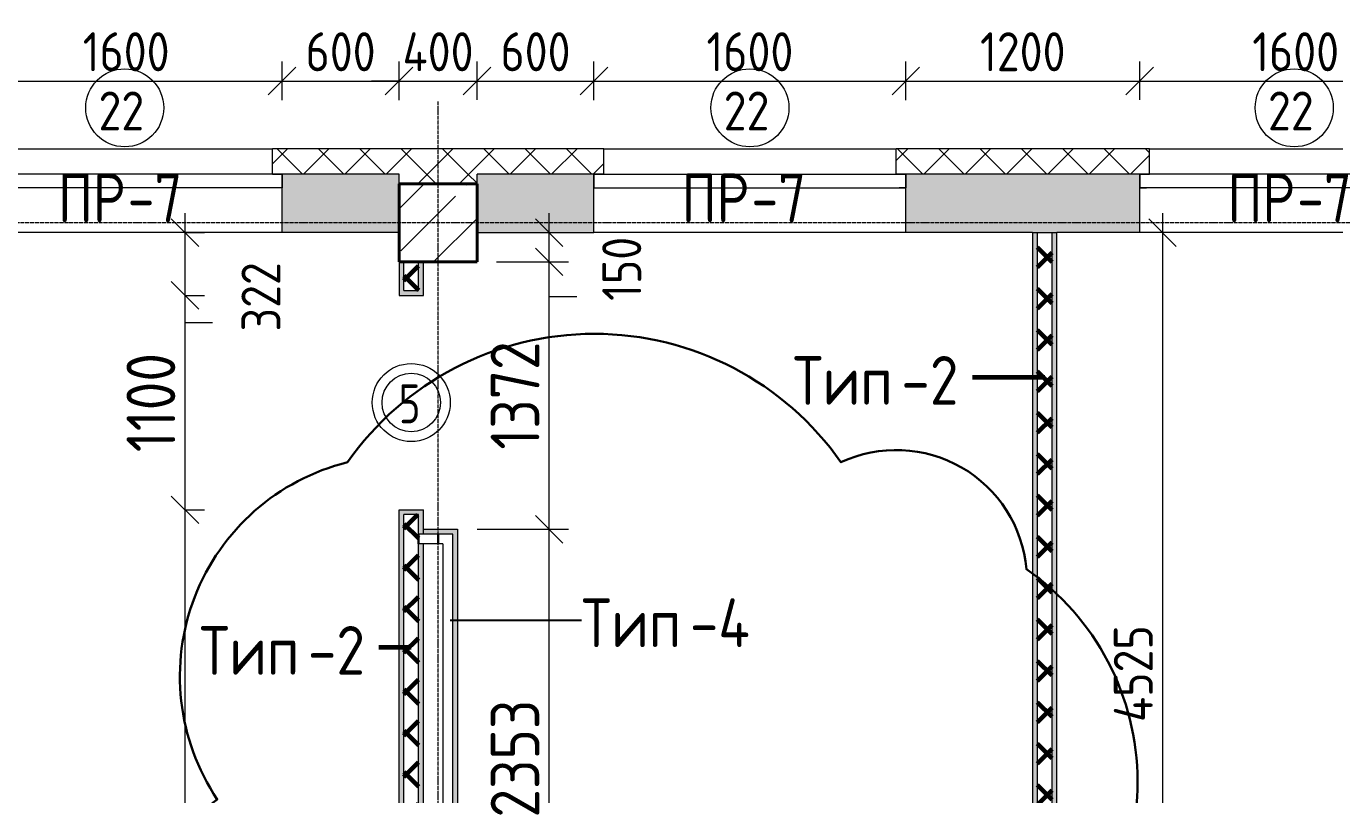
# Model space of a CAD drawing. Header units: millimetres. Extents: x -60946 to 138510, y -262288 to 24501.
# Drawn here: x 20971 to 27685, y -42394 to -38451 of the extents above; entities that cross this region are included whole.
import ezdxf

# ---------------------------------------------------------------- set-up
doc = ezdxf.new("R2010")
doc.units = ezdxf.units.MM
doc.linetypes.add('ADSK_Линия сетки', pattern=[25, 20, -2.5, 0, -2.5])
for name, color, linetype, lineweight in [('2)Тип-2', 3, 'Continuous', 60), ('_ Окна', 7, 'Continuous', 18), ('Марки', 7, 'Continuous', 20), ('Марки дверей', 7, 'Continuous', 20), ('Марки окон', 7, 'Continuous', 20), ('Несущие колонны', 7, 'Continuous', 18), ('Окна', 7, 'Continuous', 9), ('Оси', 7, 'Continuous', 9), ('Размеры', 7, 'Continuous', 9), ('Стены внутренние', 7, 'Continuous', 18), ('Стены наружные', 7, 'Continuous', 18), ('Стены несущие', 7, 'Continuous', 30), ('Стены отделка', 7, 'Continuous', 30), ('Стены штриховка', 7, 'Continuous', 9)]:
    doc.layers.add(name, color=color, linetype=linetype, lineweight=lineweight)
doc.layers.add('2)Тип-4', color=7, linetype='Continuous', lineweight=30, true_color=0x0080c0)
doc.styles.add('GOST Common_2', font='', dxfattribs={"width": 0.9, "height": 250})
doc.styles.add('GOST Common_3', font='', dxfattribs={"width": 0.9, "height": 200})
doc.styles.add('GOST Common_5', font='', dxfattribs={"width": 0.85, "height": 250})
doc.styles.add('GOST Common_B', font='', dxfattribs={"width": 0.8, "height": 200})
doc.styles.get('GOST Common_2').set_extended_font_data('GOST Common')
doc.styles.get('GOST Common_3').set_extended_font_data('GOST Common')
doc.styles.get('GOST Common_5').set_extended_font_data('GOST Common')
doc.styles.get('GOST Common_B').set_extended_font_data('GOST Common', bold=True)
doc.dimstyles.new('ADSK_Основной_2_0', dxfattribs={"dimscale": 304.8, "dimtxt": 201.142999, "dimasz": 0.463911, "dimexe": 0.328084, "dimexo": 0.328084, "dimgap": 0.164042, "dimtad": 1, "dimdec": 3, "dimrnd": 0.001, "dimdsep": 46, "dimtxsty": 'GOST Common_3', "dimblk1": 'OBLIQUE', "dimblk2": 'OBLIQUE', "dimsah": 1, "dimcen": 0.09, "dimdle": 0.328084, "dimazin": 2, "dimtfac": 1, "dimtdec": 4, "dimtix": 1, "dimtmove": 0, "dimatfit": 3, "dimfxl": 1, "dimtvp": 1, "dimtolj": 1, "dimtzin": 0, "dimlwd": 20, "dimlwe": 20, "dimarcsym": 2})
doc.dimstyles.new('ADSK_Основной_2_0_1', dxfattribs={"dimscale": 304.8, "dimtxt": 201.142999, "dimasz": 0.463911, "dimexe": 0.328084, "dimexo": 0.328084, "dimgap": 0.164042, "dimtad": 1, "dimdec": 3, "dimrnd": 0.001, "dimdsep": 46, "dimtxsty": 'GOST Common_3', "dimblk1": 'OBLIQUE', "dimblk2": 'OBLIQUE', "dimsah": 1, "dimcen": 0.09, "dimdle": 0.328084, "dimazin": 2, "dimtfac": 1, "dimtdec": 4, "dimtix": 1, "dimtmove": 1, "dimatfit": 3, "dimfxl": 1, "dimtvp": 1, "dimtolj": 1, "dimtzin": 0, "dimlwd": 20, "dimlwe": 20, "dimarcsym": 2})
doc.dimstyles.new('ADSK_Основной_2_0_3', dxfattribs={"dimscale": 304.8, "dimtxt": 201.142999, "dimasz": 0.463911, "dimexe": 0.328084, "dimexo": 0.328084, "dimgap": 0.164042, "dimtad": 1, "dimdec": 3, "dimrnd": 0.001, "dimdsep": 46, "dimtxsty": 'GOST Common_2', "dimblk1": 'OBLIQUE', "dimblk2": 'OBLIQUE', "dimsah": 1, "dimcen": 0.09, "dimdle": 0.328084, "dimazin": 2, "dimtfac": 1, "dimtdec": 4, "dimtix": 1, "dimtmove": 0, "dimatfit": 3, "dimfxl": 1, "dimtvp": 1, "dimtolj": 1, "dimtzin": 0, "dimlwd": 20, "dimlwe": 20, "dimarcsym": 2})
pattern_1 = [(45, (1283.93, -48864.63), (-106.066, 106.066), []), (135, (1283.93, -48864.63), (-106.066, -106.066), [])]

# ---------------------------------------------------------------- blocks, each defined once
blk = doc.blocks.new('ADSK_КолоннаЖБ_Прямоугольная - 400x400 мм-1807143-Кладочный план 1-го этажа')
at = {"layer": 'Несущие колонны', "lineweight": 40}
for p, q in [((-200, 200), (200, 200)), ((-200, -200), (-200, 200)), ((200, 200), (200, -200)), ((200, -200), (-200, -200))]:
    blk.add_line(p, q, dxfattribs=at)
blk = doc.blocks.new('ОКНО L03 _2СТ_RS - ОК-1_1600х2000h_противоударное-3556404-Кладочный план 1-го этажа')
at = {"layer": '_ Окна'}
for p, q in [((-838.1, -79), (761.9, -79)), ((-838.1, -149), (-838.1, -79)), ((-838.1, -79), (-803.1, -79)), ((761.9, -79), (726.9, -79)), ((761.9, -149), (761.9, -79)), ((-838.1, -149), (761.9, -149)), ((-838.1, -149), (-833.1, -149)), ((761.9, -149), (756.9, -149))]:
    blk.add_line(p, q, dxfattribs=at)
blk = doc.blocks.new('ОКНО L03 _2СТ_RS - ОК-1_1600х2000h_противоударное-3556409-Кладочный план 1-го этажа')
at = {"layer": '_ Окна'}
for p, q in [((-838.1, 149), (761.9, 149)), ((-838.1, 149), (-838.1, 79)), ((-838.1, 149), (-833.1, 149)), ((761.9, 149), (756.9, 149)), ((761.9, 149), (761.9, 79)), ((-838.1, 79), (761.9, 79)), ((-838.1, 79), (-803.1, 79)), ((761.9, 79), (726.9, 79))]:
    blk.add_line(p, q, dxfattribs=at)
blk = doc.blocks.new('_Oblique')
at = {"color": 0, "linetype": 'ByBlock', "lineweight": -2}
blk.add_line((-0.5, -0.5), (0.5, 0.5), dxfattribs=at)
blk = doc.blocks.new('*D4222')
at = {"layer": 'Defpoints', "color": 0, "transparency": 16777216}
for p in [(22283.9, -38732.1), (20683.9, -38930), (22283.9, -38930)]:
    blk.add_point(p, dxfattribs=at)
at = {"layer": 'Размеры', "color": 0, "lineweight": 20, "transparency": 16777216}
for p, q in [((20683.9, -38830), (20683.9, -38632.1)), ((22283.9, -38830), (22283.9, -38632.1)), ((20583.9, -38732.1), (22383.9, -38732.1))]:
    blk.add_line(p, q, dxfattribs=at)
at = {"layer": 'Размеры', "color": 0, "lineweight": 20, "transparency": 16777216, "xscale": 141.4, "yscale": 141.4, "zscale": 141.4, "rotation": 180}
blk.add_blockref('_Oblique', (20683.9, -38732.1), dxfattribs=at)
at = {"layer": 'Размеры', "color": 0, "lineweight": 20, "transparency": 16777216, "xscale": 141.4, "yscale": 141.4, "zscale": 141.4}
blk.add_blockref('_Oblique', (22283.9, -38732.1), dxfattribs=at)
at = {"layer": 'Размеры', "color": 0, "lineweight": 9, "transparency": 16777216, "insert": (21483.9, -38582.1), "char_height": 200, "width": 560.473, "attachment_point": 5, "style": 'GOST Common_3'}
blk.add_mtext('\\A1;1600', dxfattribs=at)
blk = doc.blocks.new('*D4223')
at = {"layer": 'Defpoints', "color": 0, "transparency": 16777216}
for p in [(22883.9, -38732.1), (22283.9, -38930), (22883.9, -38930.2)]:
    blk.add_point(p, dxfattribs=at)
at = {"layer": 'Размеры', "color": 0, "lineweight": 20, "transparency": 16777216}
for p, q in [((22283.9, -38830), (22283.9, -38632.1)), ((22883.9, -38830.2), (22883.9, -38632.1)), ((22183.9, -38732.1), (22983.9, -38732.1))]:
    blk.add_line(p, q, dxfattribs=at)
at = {"layer": 'Размеры', "color": 0, "lineweight": 20, "transparency": 16777216, "xscale": 141.4, "yscale": 141.4, "zscale": 141.4, "rotation": 180}
blk.add_blockref('_Oblique', (22283.9, -38732.1), dxfattribs=at)
at = {"layer": 'Размеры', "color": 0, "lineweight": 20, "transparency": 16777216, "xscale": 141.4, "yscale": 141.4, "zscale": 141.4}
blk.add_blockref('_Oblique', (22883.9, -38732.1), dxfattribs=at)
at = {"layer": 'Размеры', "color": 0, "lineweight": 9, "transparency": 16777216, "insert": (22583.9, -38582.1), "char_height": 200, "width": 454.106, "attachment_point": 5, "style": 'GOST Common_3'}
blk.add_mtext('\\A1;600', dxfattribs=at)
blk = doc.blocks.new('*D4224')
at = {"layer": 'Defpoints', "color": 0, "transparency": 16777216}
for p in [(23283.9, -38732.1), (22883.9, -38930.2), (23283.9, -38929)]:
    blk.add_point(p, dxfattribs=at)
at = {"layer": 'Размеры', "color": 0, "lineweight": 20, "transparency": 16777216}
for p, q in [((22883.9, -38830.2), (22883.9, -38632.1)), ((23283.9, -38829), (23283.9, -38632.1)), ((22883.9, -38732.1), (22742.5, -38732.1)), ((22883.9, -38732.1), (23283.9, -38732.1)), ((23283.9, -38732.1), (23425.3, -38732.1))]:
    blk.add_line(p, q, dxfattribs=at)
at = {"layer": 'Размеры', "color": 0, "lineweight": 20, "transparency": 16777216, "xscale": 141.4, "yscale": 141.4, "zscale": 141.4}
blk.add_blockref('_Oblique', (22883.9, -38732.1), dxfattribs=at)
at = {"layer": 'Размеры', "color": 0, "lineweight": 20, "transparency": 16777216, "xscale": 141.4, "yscale": 141.4, "zscale": 141.4, "rotation": 180}
blk.add_blockref('_Oblique', (23283.9, -38732.1), dxfattribs=at)
at = {"layer": 'Размеры', "color": 0, "lineweight": 9, "transparency": 16777216, "insert": (23083.9, -38582.1), "char_height": 200, "width": 474.561, "attachment_point": 5, "style": 'GOST Common_3'}
blk.add_mtext('\\A1;400', dxfattribs=at)
blk = doc.blocks.new('*D4225')
at = {"layer": 'Defpoints', "color": 0, "transparency": 16777216}
for p in [(23883.9, -38732.1), (23283.9, -38929), (23883.9, -38930)]:
    blk.add_point(p, dxfattribs=at)
at = {"layer": 'Размеры', "color": 0, "lineweight": 20, "transparency": 16777216}
for p, q in [((23283.9, -38829), (23283.9, -38632.1)), ((23883.9, -38830), (23883.9, -38632.1)), ((23183.9, -38732.1), (23983.9, -38732.1))]:
    blk.add_line(p, q, dxfattribs=at)
at = {"layer": 'Размеры', "color": 0, "lineweight": 20, "transparency": 16777216, "xscale": 141.4, "yscale": 141.4, "zscale": 141.4, "rotation": 180}
blk.add_blockref('_Oblique', (23283.9, -38732.1), dxfattribs=at)
at = {"layer": 'Размеры', "color": 0, "lineweight": 20, "transparency": 16777216, "xscale": 141.4, "yscale": 141.4, "zscale": 141.4}
blk.add_blockref('_Oblique', (23883.9, -38732.1), dxfattribs=at)
at = {"layer": 'Размеры', "color": 0, "lineweight": 9, "transparency": 16777216, "insert": (23583.9, -38582.1), "char_height": 200, "width": 454.106, "attachment_point": 5, "style": 'GOST Common_3'}
blk.add_mtext('\\A1;600', dxfattribs=at)
blk = doc.blocks.new('*D4226')
at = {"layer": 'Defpoints', "color": 0, "transparency": 16777216}
for p in [(25483.9, -38732.1), (23883.9, -38930), (25483.9, -38930)]:
    blk.add_point(p, dxfattribs=at)
at = {"layer": 'Размеры', "color": 0, "lineweight": 20, "transparency": 16777216}
for p, q in [((23883.9, -38830), (23883.9, -38632.1)), ((25483.9, -38830), (25483.9, -38632.1)), ((23783.9, -38732.1), (25583.9, -38732.1))]:
    blk.add_line(p, q, dxfattribs=at)
at = {"layer": 'Размеры', "color": 0, "lineweight": 20, "transparency": 16777216, "xscale": 141.4, "yscale": 141.4, "zscale": 141.4, "rotation": 180}
blk.add_blockref('_Oblique', (23883.9, -38732.1), dxfattribs=at)
at = {"layer": 'Размеры', "color": 0, "lineweight": 20, "transparency": 16777216, "xscale": 141.4, "yscale": 141.4, "zscale": 141.4}
blk.add_blockref('_Oblique', (25483.9, -38732.1), dxfattribs=at)
at = {"layer": 'Размеры', "color": 0, "lineweight": 9, "transparency": 16777216, "insert": (24683.9, -38582.1), "char_height": 200, "width": 560.473, "attachment_point": 5, "style": 'GOST Common_3'}
blk.add_mtext('\\A1;1600', dxfattribs=at)
blk = doc.blocks.new('*D4227')
at = {"layer": 'Defpoints', "color": 0, "transparency": 16777216}
for p in [(26683.9, -38732.1), (25483.9, -38930), (26683.9, -38929)]:
    blk.add_point(p, dxfattribs=at)
at = {"layer": 'Размеры', "color": 0, "lineweight": 20, "transparency": 16777216}
for p, q in [((25483.9, -38830), (25483.9, -38632.1)), ((26683.9, -38829), (26683.9, -38632.1)), ((25383.9, -38732.1), (26783.9, -38732.1))]:
    blk.add_line(p, q, dxfattribs=at)
at = {"layer": 'Размеры', "color": 0, "lineweight": 20, "transparency": 16777216, "xscale": 141.4, "yscale": 141.4, "zscale": 141.4, "rotation": 180}
blk.add_blockref('_Oblique', (25483.9, -38732.1), dxfattribs=at)
at = {"layer": 'Размеры', "color": 0, "lineweight": 20, "transparency": 16777216, "xscale": 141.4, "yscale": 141.4, "zscale": 141.4}
blk.add_blockref('_Oblique', (26683.9, -38732.1), dxfattribs=at)
at = {"layer": 'Размеры', "color": 0, "lineweight": 9, "transparency": 16777216, "insert": (26083.9, -38582.1), "char_height": 200, "width": 560.473, "attachment_point": 5, "style": 'GOST Common_3'}
blk.add_mtext('\\A1;1200', dxfattribs=at)
blk = doc.blocks.new('*D4228')
at = {"layer": 'Defpoints', "color": 0, "transparency": 16777216}
for p in [(28283.9, -38732.1), (26683.9, -38929), (28283.9, -38930)]:
    blk.add_point(p, dxfattribs=at)
at = {"layer": 'Размеры', "color": 0, "lineweight": 20, "transparency": 16777216}
for p, q in [((26683.9, -38829), (26683.9, -38632.1)), ((28283.9, -38830), (28283.9, -38632.1)), ((26583.9, -38732.1), (28383.9, -38732.1))]:
    blk.add_line(p, q, dxfattribs=at)
at = {"layer": 'Размеры', "color": 0, "lineweight": 20, "transparency": 16777216, "xscale": 141.4, "yscale": 141.4, "zscale": 141.4, "rotation": 180}
blk.add_blockref('_Oblique', (26683.9, -38732.1), dxfattribs=at)
at = {"layer": 'Размеры', "color": 0, "lineweight": 20, "transparency": 16777216, "xscale": 141.4, "yscale": 141.4, "zscale": 141.4}
blk.add_blockref('_Oblique', (28283.9, -38732.1), dxfattribs=at)
at = {"layer": 'Размеры', "color": 0, "lineweight": 9, "transparency": 16777216, "insert": (27483.9, -38582.1), "char_height": 200, "width": 560.473, "attachment_point": 5, "style": 'GOST Common_3'}
blk.add_mtext('\\A1;1600', dxfattribs=at)
blk = doc.blocks.new('*D4143')
at = {"layer": 'Defpoints', "color": 0, "transparency": 16777216}
for p in [(26900.9, -39509.7), (26464.8, -44034.7), (26800.9, -44034.7)]:
    blk.add_point(p, dxfattribs=at)
at = {"layer": 'Размеры', "color": 0, "lineweight": 20, "transparency": 16777216}
for p, q in [((26800.9, -39409.7), (26800.9, -44134.7)), ((26800.9, -39509.7), (26700.9, -39509.7)), ((26564.8, -44034.7), (26900.9, -44034.7))]:
    blk.add_line(p, q, dxfattribs=at)
at = {"layer": 'Размеры', "color": 0, "lineweight": 20, "transparency": 16777216, "xscale": 141.4, "yscale": 141.4, "zscale": 141.4}
for p, rotation in [((26800.9, -39509.7), 90), ((26800.9, -44034.7), 270)]:
    blk.add_blockref('_Oblique', p, dxfattribs=dict(at, rotation=rotation))
at = {"layer": 'Размеры', "color": 0, "lineweight": 9, "transparency": 16777216, "insert": (26650.9, -41772.2), "char_height": 200, "width": 625.93, "attachment_point": 5, "rotation": 90, "style": 'GOST Common_3'}
blk.add_mtext('\\A1;4525', dxfattribs=at)
blk = doc.blocks.new('М_двери1 - Марка экземпляра 2-3719212-Кладочный план 1-го этажа')
at = {"layer": 'Марки дверей'}
for radius in [2, 1.5]:
    blk.add_circle((0, 0), radius, dxfattribs=at)
blk = doc.blocks.new('*D3733')
at = {"layer": 'Defpoints', "color": 0, "transparency": 16777216}
for p in [(23183.9, -41031.7), (23654, -41031.7), (23554.1, -43384.7)]:
    blk.add_point(p, dxfattribs=at)
at = {"layer": 'Размеры', "color": 0, "lineweight": 20, "transparency": 16777216}
for p, q in [((23654, -43484.7), (23654, -40931.7)), ((23283.9, -41031.7), (23754, -41031.7)), ((23654.1, -43384.7), (23754, -43384.7))]:
    blk.add_line(p, q, dxfattribs=at)
at = {"layer": 'Размеры', "color": 0, "lineweight": 20, "transparency": 16777216, "xscale": 141.4, "yscale": 141.4, "zscale": 141.4}
for p, rotation in [((23654, -41031.7), 90), ((23654, -43384.7), 270)]:
    blk.add_blockref('_Oblique', p, dxfattribs=dict(at, rotation=rotation))
at = {"layer": 'Размеры', "color": 0, "lineweight": 9, "transparency": 16777216, "insert": (23479, -42208.2), "char_height": 250, "width": 605.475, "attachment_point": 5, "rotation": 90, "style": 'GOST Common_2'}
blk.add_mtext('\\A1;2353', dxfattribs=at)
blk = doc.blocks.new('*D3734')
at = {"layer": 'Defpoints', "color": 0, "transparency": 16777216}
for p in [(23283.9, -39659.7), (23654, -39659.7), (23183.9, -41031.7)]:
    blk.add_point(p, dxfattribs=at)
at = {"layer": 'Размеры', "color": 0, "lineweight": 20, "transparency": 16777216}
for p, q in [((23654, -41131.7), (23654, -39559.7)), ((23383.9, -39659.7), (23754, -39659.7)), ((23283.9, -41031.7), (23754, -41031.7))]:
    blk.add_line(p, q, dxfattribs=at)
at = {"layer": 'Размеры', "color": 0, "lineweight": 20, "transparency": 16777216, "xscale": 141.4, "yscale": 141.4, "zscale": 141.4}
for p, rotation in [((23654, -39659.7), 90), ((23654, -41031.7), 270)]:
    blk.add_blockref('_Oblique', p, dxfattribs=dict(at, rotation=rotation))
at = {"layer": 'Размеры', "color": 0, "lineweight": 9, "transparency": 16777216, "insert": (23479, -40345.7), "char_height": 250, "width": 560.473, "attachment_point": 5, "rotation": 90, "style": 'GOST Common_2'}
blk.add_mtext('\\A1;1372', dxfattribs=at)
blk = doc.blocks.new('*D3735')
at = {"layer": 'Defpoints', "color": 0, "transparency": 16777216}
for p in [(23554.1, -39509.7), (23654, -39509.7), (23283.9, -39659.7)]:
    blk.add_point(p, dxfattribs=at)
at = {"layer": 'Размеры', "color": 0, "lineweight": 20, "transparency": 16777216}
for p, q in [((23654, -39759.7), (23654, -39409.7)), ((23654.1, -39509.7), (23754, -39509.7)), ((23383.9, -39659.7), (23754, -39659.7)), ((23654, -39838.6), (23654, -39659.7)), ((23795.4, -39838.6), (23654, -39838.6))]:
    blk.add_line(p, q, dxfattribs=at)
at = {"layer": 'Размеры', "color": 0, "lineweight": 20, "transparency": 16777216, "xscale": 141.4, "yscale": 141.4, "zscale": 141.4}
for p, rotation in [((23654, -39509.7), 90), ((23654, -39659.7), 270)]:
    blk.add_blockref('_Oblique', p, dxfattribs=dict(at, rotation=rotation))
at = {"layer": 'Размеры', "color": 0, "lineweight": 9, "transparency": 16777216, "insert": (23926.4, -39859.9), "char_height": 200, "width": 409.104, "attachment_point": 1, "rotation": 90, "line_spacing_factor": 1.022761, "style": 'GOST Common_3'}
blk.add_mtext('\\A1;150', dxfattribs=at)
blk = doc.blocks.new('*D3737')
at = {"layer": 'Defpoints', "color": 0, "transparency": 16777216}
for p in [(21685.9, -40931.7), (21785.9, -40931.7), (22208.9, -45184.7)]:
    blk.add_point(p, dxfattribs=at)
at = {"layer": 'Размеры', "color": 0, "lineweight": 20, "transparency": 16777216}
for p, q in [((21785.9, -45284.7), (21785.9, -40831.7)), ((21785.9, -40931.7), (21885.9, -40931.7)), ((22108.9, -45184.7), (21685.9, -45184.7))]:
    blk.add_line(p, q, dxfattribs=at)
at = {"layer": 'Размеры', "color": 0, "lineweight": 20, "transparency": 16777216, "xscale": 141.4, "yscale": 141.4, "zscale": 141.4}
for p, rotation in [((21785.9, -40931.7), 90), ((21785.9, -45184.7), 270)]:
    blk.add_blockref('_Oblique', p, dxfattribs=dict(at, rotation=rotation))
at = {"layer": 'Размеры', "color": 0, "lineweight": 9, "transparency": 16777216, "insert": (21610.9, -43058.2), "char_height": 250, "width": 625.93, "attachment_point": 5, "rotation": 90, "style": 'GOST Common_2'}
blk.add_mtext('\\A1;4253', dxfattribs=at)
blk = doc.blocks.new('*D3738')
at = {"layer": 'Defpoints', "color": 0, "transparency": 16777216}
for p in [(21685.9, -39831.7), (21785.9, -39831.7), (21685.9, -40931.7)]:
    blk.add_point(p, dxfattribs=at)
at = {"layer": 'Размеры', "color": 0, "lineweight": 20, "transparency": 16777216}
for p, q in [((21785.9, -41031.7), (21785.9, -39731.7)), ((21785.9, -39831.7), (21885.9, -39831.7)), ((21785.9, -40931.7), (21885.9, -40931.7))]:
    blk.add_line(p, q, dxfattribs=at)
at = {"layer": 'Размеры', "color": 0, "lineweight": 20, "transparency": 16777216, "xscale": 141.4, "yscale": 141.4, "zscale": 141.4}
for p, rotation in [((21785.9, -39831.7), 90), ((21785.9, -40931.7), 270)]:
    blk.add_blockref('_Oblique', p, dxfattribs=dict(at, rotation=rotation))
at = {"layer": 'Размеры', "color": 0, "lineweight": 9, "transparency": 16777216, "insert": (21610.9, -40381.7), "char_height": 250, "width": 515.472, "attachment_point": 5, "rotation": 90, "style": 'GOST Common_2'}
blk.add_mtext('\\A1;1100', dxfattribs=at)
blk = doc.blocks.new('*D3739')
at = {"layer": 'Defpoints', "color": 0, "transparency": 16777216}
for p in [(21685.9, -39509.7), (21785.9, -39509.7), (21685.9, -39831.7)]:
    blk.add_point(p, dxfattribs=at)
at = {"layer": 'Размеры', "color": 0, "lineweight": 20, "transparency": 16777216}
for p, q in [((21785.9, -39931.7), (21785.9, -39409.7)), ((21785.9, -39509.7), (21885.9, -39509.7)), ((21785.9, -39831.7), (21885.9, -39831.7)), ((21785.9, -39973.1), (21785.9, -39831.7)), ((21927.3, -39973.1), (21785.9, -39973.1))]:
    blk.add_line(p, q, dxfattribs=at)
at = {"layer": 'Размеры', "color": 0, "lineweight": 20, "transparency": 16777216, "xscale": 141.4, "yscale": 141.4, "zscale": 141.4}
for p, rotation in [((21785.9, -39509.7), 90), ((21785.9, -39831.7), 270)]:
    blk.add_blockref('_Oblique', p, dxfattribs=dict(at, rotation=rotation))
at = {"layer": 'Размеры', "color": 0, "lineweight": 9, "transparency": 16777216, "insert": (22075.4, -40016.8), "char_height": 200, "width": 454.106, "attachment_point": 1, "rotation": 90, "line_spacing_factor": 1.022761, "style": 'GOST Common_3'}
blk.add_mtext('\\A1;322', dxfattribs=at)
blk = doc.blocks.new('М_окна1 - Маркировка типоразмера-1510237-Кладочный план 1-го этажа')
at = {"layer": 'Марки окон'}
blk.add_circle((0, 0), 2, dxfattribs=at)

msp = doc.modelspace()

# ---------------------------------------------------------------- hatches: boundary and pattern name
at = {"layer": '2)Тип-2'}
h = msp.add_hatch(color=256, dxfattribs=at)
h.paths.add_polyline_path([(26233.9343, -45209.6624), (26258.9343, -45209.6624), (26258.9343, -45034.6624), (26133.9343, -45034.6624), (26133.9343, -45059.6624), (26233.9343, -45059.6624), (26233.9343, -45184.6624)])
h.paths.add_polyline_path([(26133.9343, -44034.6624), (26258.9343, -44034.6624), (26258.9343, -39509.6624), (26233.9343, -39509.6624), (26233.9343, -44009.6624), (26133.9343, -44009.6624)])
h = msp.add_hatch(color=256, dxfattribs=at)
h.paths.add_polyline_path([(26133.9343, -45209.6624), (26158.9343, -45209.6624), (26158.9343, -45059.6624), (26133.9343, -45059.6624), (26133.9343, -45184.6624)])
h.paths.add_polyline_path([(26133.9343, -44009.6624), (26158.9343, -44009.6624), (26158.9343, -39509.6624), (26133.9343, -39509.6624), (26133.9343, -43549.7783)])
h = msp.add_hatch(dxfattribs=at)
h.set_pattern_fill('FP_4', color=256, style=0, pattern_type=2)
h.set_pattern_definition(pattern_1)
h.paths.add_polyline_path([(26233.9343, -45209.6624), (26233.9343, -45059.6624), (26158.9343, -45059.6624), (26158.9343, -45209.6624)])
h.paths.add_polyline_path([(26233.9343, -44009.6624), (26233.9343, -39509.6624), (26158.9343, -39509.6624), (26158.9343, -44009.6624)])
h = msp.add_hatch(color=256, dxfattribs=at)
h.paths.add_polyline_path([(22983.9343, -45209.6624), (23008.9343, -45209.6624), (23008.9343, -43484.6624), (22983.9343, -43484.6624), (22983.9343, -45184.6624)])
h.paths.add_polyline_path([(22983.9343, -43409.6624), (23008.9343, -43409.6624), (23008.9343, -41106.6624), (22983.9343, -41106.6624)])
h.paths.add_polyline_path([(22983.9343, -41056.6624), (23008.9343, -41056.6624), (23008.9343, -40931.6624), (22883.9343, -40931.6624), (22883.9343, -40956.6624), (22983.9343, -40956.6624), (22983.9343, -40973.4427)])
h.paths.add_polyline_path([(22883.9343, -39831.6624), (23008.9343, -39831.6624), (23008.9343, -39659.6624), (22983.9343, -39659.6624), (22983.9343, -39806.6624), (22883.9343, -39806.6624)])
h = msp.add_hatch(color=256, dxfattribs=at)
h.paths.add_polyline_path([(22908.9343, -45209.6624), (22908.9343, -40956.6624), (22883.9343, -40956.6624), (22883.9343, -45209.6624)])
h.paths.add_polyline_path([(22908.9343, -39806.6624), (22908.9343, -39659.6624), (22883.9343, -39659.6624), (22883.9343, -39806.6624)])
h = msp.add_hatch(dxfattribs=at)
h.set_pattern_fill('FP_4', color=256, style=0, pattern_type=2)
h.set_pattern_definition(pattern_1)
h.paths.add_polyline_path([(22908.9343, -45209.6624), (22983.9343, -45209.6624), (22983.9343, -40956.6624), (22908.9343, -40956.6624), (22908.9343, -45184.6624)])
h.paths.add_polyline_path([(22983.9343, -39806.6624), (22983.9343, -39659.6624), (22908.9343, -39659.6624), (22908.9343, -39806.6624)])
at = {"layer": '2)Тип-4', "true_color": 0x0080c0, "transparency": 33554687}
h = msp.add_hatch(dxfattribs=at)
h.set_pattern_fill('FP_7', color=142, style=0, pattern_type=2)
h.set_pattern_definition([(90, (1283.93, -48864.63), (-100, 6e-15), [])])
h.paths.add_polyline_path([(23008.9343, -41106.6624), (23108.9343, -41106.6624), (23108.9343, -41056.6624), (22983.9343, -41056.6624), (22983.9343, -41106.6624)])
msp.add_hatch(color=142, dxfattribs=at).paths.add_polyline_path([(23045.3767, -41056.6624), (23158.9343, -41056.6624), (23158.9343, -41031.6624), (23008.9343, -41031.6624), (23008.9343, -41056.6624)])
h = msp.add_hatch(color=142, dxfattribs=at)
h.paths.add_polyline_path([(23183.9343, -45034.6624), (23183.9343, -43509.6624), (23158.9343, -43509.6624), (23158.9343, -45034.6624)])
h.paths.add_polyline_path([(23158.9343, -43384.6624), (23183.9343, -43384.6624), (23183.9343, -41031.6624), (23158.9343, -41031.6624), (23158.9343, -42261.6105)])
at = {"layer": 'Несущие колонны', "lineweight": 9}
h = msp.add_hatch(dxfattribs=at)
h.set_pattern_fill('FP_3', color=256, style=0, pattern_type=2)
h.set_pattern_definition([(45, (1283.93, -48864.63), (-224.5064, 224.5064), []), (45, (1508.44, -48864.63), (-224.5064, 224.5064), [396.875, -79.375, 3.353, -76.022])])
h.paths.add_polyline_path([(23045.3767, -39659.6624), (23283.9343, -39659.6624), (23283.9343, -39259.6624), (22883.9343, -39259.6624), (22883.9343, -39659.6624), (23008.9343, -39659.6624)])
at = {"layer": 'Стены внутренние', "lineweight": 9}
h = msp.add_hatch(dxfattribs=at)
h.set_pattern_fill('FP_1', color=256, style=0, pattern_type=2)
h.set_pattern_definition([(45, (1283.93, -48864.63), (84.18955, 308.69595), [396.875, -79.375, 3.353, -76.022])])
h.paths.add_polyline_path([(42187.5179, -39509.6624), (43283.9343, -39509.6624), (43283.9343, -39209.6624), (41283.9343, -39209.6624), (41283.9343, -39509.6624)])
h.paths.add_polyline_path([(28283.9343, -39509.6624), (28883.9343, -39509.6624), (28883.9343, -39209.6624), (28283.9343, -39210.6624)])
h.paths.add_polyline_path([(29958.9343, -39509.6624), (29958.9343, -39209.6624), (29269.3587, -39209.6624), (29269.3587, -39259.6624), (29283.9343, -39259.6624), (29283.9343, -39509.6624), (29408.9343, -39509.6624)])
h.paths.add_polyline_path([(40883.9343, -39509.6624), (40883.9343, -39209.6624), (40283.9343, -39210.6624), (40283.9343, -39509.6624), (40715.0455, -39509.6624)])
h.paths.add_polyline_path([(31858.9343, -39509.6624), (32683.9343, -39509.6624), (32683.9343, -39210.6624), (31408.9343, -39209.6624), (31408.9343, -39509.6624), (31783.9343, -39509.6624)])
h.paths.add_polyline_path([(38333.9343, -39509.6624), (38683.9343, -39509.6624), (38683.9343, -39210.6624), (37483.9343, -39210.6624), (37483.9343, -39509.6624), (38308.9343, -39509.6624)])
h.paths.add_polyline_path([(34283.9343, -39509.6624), (34883.9343, -39509.6624), (34883.9343, -39209.6624), (34283.9343, -39210.6624)])
h.paths.add_polyline_path([(35283.9343, -39509.6624), (35883.9343, -39509.6624), (35883.9343, -39210.6624), (35283.9343, -39209.6624)])
h.paths.add_polyline_path([(26158.9343, -39509.6624), (26683.9343, -39509.6624), (26683.9343, -39210.6624), (25483.9343, -39210.6624), (25483.9343, -39509.6624), (26133.9343, -39509.6624)])
h.paths.add_polyline_path([(15883.9343, -39509.6624), (15883.9343, -39209.6624), (13883.9343, -39209.6624), (13883.9343, -39509.6624), (14210.5423, -39509.6624)])
h.paths.add_polyline_path([(16883.9343, -39509.6624), (16883.9343, -39209.6624), (16283.9343, -39209.6624), (16283.9343, -39509.6624)])
h.paths.add_polyline_path([(20100.4319, -39509.6624), (20683.9343, -39509.6624), (20683.9343, -39210.6624), (19483.9343, -39210.6624), (19483.9343, -39509.6624)])
h.paths.add_polyline_path([(23283.9343, -39509.6624), (23883.9343, -39509.6624), (23883.9343, -39210.6624), (23283.9343, -39209.6624)])
h.paths.add_polyline_path([(17283.9343, -39509.6624), (17883.9343, -39509.6624), (17883.9343, -39210.6624), (17283.9343, -39209.6624)])
h.paths.add_polyline_path([(22883.9343, -39509.6624), (22883.9343, -39209.6624), (22283.9343, -39210.6624), (22283.9343, -39509.6624)])
at = {"layer": 'Стены наружные', "lineweight": 9}
h = msp.add_hatch(dxfattribs=at)
h.set_pattern_fill('FP_4', color=256, style=0, pattern_type=2)
h.set_pattern_definition(pattern_1)
h.paths.add_polyline_path([(31408.9343, -39209.6624), (32733.9343, -39209.6624), (32733.9343, -39079.6624), (31408.9343, -39079.6624)])
h.paths.add_polyline_path([(28883.9343, -39209.6624), (29958.9343, -39209.6624), (29958.9343, -39079.6624), (28233.9343, -39079.6624), (28233.9343, -39209.6624)])
h.paths.add_polyline_path([(43283.9343, -39209.6624), (43283.9343, -39079.6624), (40233.9343, -39079.6624), (40233.9343, -39209.6624), (42187.5179, -39209.6624)])
h.paths.add_polyline_path([(34233.9343, -39209.6624), (35933.9343, -39209.6624), (35933.9343, -39079.6624), (34233.9343, -39079.6624)])
h.paths.add_polyline_path([(37770.1007, -39209.6624), (38733.9343, -39209.6624), (38733.9343, -39079.6624), (37433.9343, -39079.6624), (37433.9343, -39209.6624)])
h.paths.add_polyline_path([(22883.9343, -39209.6624), (23933.9343, -39209.6624), (23933.9343, -39079.6624), (22233.9343, -39079.6624), (22233.9343, -39209.6624)])
h.paths.add_polyline_path([(16283.9343, -39209.6624), (17933.9343, -39209.6624), (17933.9343, -39079.6624), (13883.9343, -39079.6624), (13883.9343, -39209.6624), (15883.9343, -39209.6624)])
h.paths.add_polyline_path([(25433.9343, -39209.6624), (26733.9343, -39209.6624), (26733.9343, -39079.6624), (25433.9343, -39079.6624)])
h.paths.add_polyline_path([(20100.4319, -39209.6624), (20733.9343, -39209.6624), (20733.9343, -39079.6624), (19433.9343, -39079.6624), (19433.9343, -39209.6624)])
h = msp.add_hatch(dxfattribs=at)
h.set_pattern_fill('FP_4', color=256, style=0, pattern_type=2)
h.set_pattern_definition(pattern_1)
h.paths.add_polyline_path([(23045.3767, -39259.6624), (23283.9343, -39259.6624), (23283.9343, -39209.6624), (22883.9343, -39209.6624), (22883.9343, -39259.6624)])

# ---------------------------------------------------------------- linework, layer by layer
at = {"layer": '2)Тип-2'}
for p, q in [((26196.4343, -40253.8424), (25825.1047, -40253.8424)), ((22946.4343, -41638.9398), (22780.6313, -41638.9398))]:
    msp.add_line(p, q, dxfattribs=at)
at = {"layer": '2)Тип-4', "lineweight": 25}
msp.add_line((23146.4343, -41497.1022), (23820.0554, -41497.1022), dxfattribs=at)
at = {"layer": '2)Тип-4', "color": 5}
msp.add_lwpolyline([(21960.9408, -46082.4289, -0.52056705), (21955.2768, -43901.7028, -0.52056705), (21951.4212, -42417.2251, -0.52056705), (22619.3663, -40688.1458, -0.52056705), (25151.225, -40688.1458, -0.52056705), (26102.8439, -41236.5416, -0.52056705), (26108.5034, -43415.5299, -0.52056705), (26114.0381, -45546.4797, -0.52056705), (24729.2125, -46082.4289, -0.52056705)], format="xyb", close=True, dxfattribs=at)
at = {"layer": 'Несущие колонны', "lineweight": 9}
for p, q in [((23283.9343, -39259.6624), (22883.9343, -39259.6624)), ((22883.9343, -39659.6624), (22883.9343, -39259.6624)), ((23283.9343, -39259.6624), (23283.9343, -39659.6624)), ((22908.9343, -39659.6624), (22883.9343, -39659.6624)), ((22983.9343, -39659.6624), (22908.9343, -39659.6624)), ((23008.9343, -39659.6624), (22983.9343, -39659.6624)), ((23283.9343, -39659.6624), (23008.9343, -39659.6624))]:
    msp.add_line(p, q, dxfattribs=at)
at = {"layer": 'Оси', "linetype": 'ADSK_Линия сетки', "lineweight": 5}
for p, q in [((23083.9343, -59838.5137), (23083.9343, -38837.1863)), ((63681.4538, -39459.6624), (-23956.1623, -39459.6624))]:
    msp.add_line(p, q, dxfattribs=at)
at = {"layer": 'Стены внутренние', "lineweight": 5}
for p, q in [((22283.9343, -39509.6624), (20683.9343, -39509.6624)), ((25483.9343, -39509.6624), (23883.9343, -39509.6624)), ((28283.9343, -39509.6624), (26683.9343, -39509.6624))]:
    msp.add_line(p, q, dxfattribs=at)
at = {"layer": 'Стены наружные', "lineweight": 9}
for p, q in [((20733.9343, -39079.6624), (22233.9343, -39079.6624)), ((23933.9343, -39079.6624), (25433.9343, -39079.6624)), ((26733.9343, -39079.6624), (28233.9343, -39079.6624))]:
    msp.add_line(p, q, dxfattribs=at)
at = {"layer": 'Стены несущие', "lineweight": 9}
for p, q in [((22233.9343, -39209.6624), (22233.9343, -39210.6624)), ((22233.9343, -39210.6624), (22283.9343, -39210.6624)), ((22283.9343, -39509.6624), (22283.9343, -39210.6624)), ((22883.9343, -39509.6624), (22883.9343, -39259.6624)), ((23283.9343, -39509.6624), (23283.9343, -39259.6624)), ((23883.9343, -39210.6624), (23933.9343, -39210.6624)), ((23883.9343, -39509.6624), (23883.9343, -39210.6624)), ((23933.9343, -39209.6624), (23933.9343, -39210.6624)), ((25433.9343, -39209.6624), (25433.9343, -39210.6624)), ((25433.9343, -39210.6624), (25483.9343, -39210.6624)), ((25483.9343, -39509.6624), (25483.9343, -39210.6624)), ((26683.9343, -39210.6624), (26733.9343, -39210.6624)), ((26683.9343, -39509.6624), (26683.9343, -39210.6624)), ((26733.9343, -39209.6624), (26733.9343, -39210.6624)), ((22883.9343, -39509.6624), (22283.9343, -39509.6624)), ((23283.9343, -39509.6624), (23883.9343, -39509.6624)), ((26133.9343, -39509.6624), (25483.9343, -39509.6624)), ((26133.9343, -39509.6624), (26133.9343, -44034.6624)), ((26683.9343, -39509.6624), (26258.9343, -39509.6624)), ((26258.9343, -44034.6624), (26258.9343, -39509.6624)), ((22883.9343, -39659.6624), (22883.9343, -39831.6624)), ((23008.9343, -39831.6624), (23008.9343, -39659.6624)), ((22883.9343, -39831.6624), (23008.9343, -39831.6624)), ((22883.9343, -45184.6624), (22883.9343, -40931.6624)), ((22883.9343, -40931.6624), (23008.9343, -40931.6624)), ((23008.9343, -41031.6624), (23008.9343, -40931.6624)), ((23008.9343, -43384.6624), (23008.9343, -41106.6624)), ((23108.9343, -41106.6624), (23008.9343, -41106.6624)), ((23108.9343, -41106.6624), (23108.9343, -43384.6624))]:
    msp.add_line(p, q, dxfattribs=at)
at = {"layer": 'Стены отделка', "lineweight": 18}
for p, q in [((23933.9343, -39079.6624), (22233.9343, -39079.6624)), ((22233.9343, -39209.6624), (22233.9343, -39079.6624)), ((23933.9343, -39209.6624), (23933.9343, -39079.6624)), ((26733.9343, -39079.6624), (25433.9343, -39079.6624)), ((25433.9343, -39209.6624), (25433.9343, -39079.6624)), ((26733.9343, -39209.6624), (26733.9343, -39079.6624)), ((22883.9343, -39259.6624), (22883.9343, -39209.6624)), ((23283.9343, -39259.6624), (22883.9343, -39259.6624)), ((23283.9343, -39259.6624), (23283.9343, -39209.6624)), ((23008.9343, -41031.6624), (23183.9343, -41031.6624)), ((23183.9343, -41031.6624), (23183.9343, -43384.6624))]:
    msp.add_line(p, q, dxfattribs=at)
at = {"layer": 'Стены штриховка', "lineweight": 9}
for p, q in [((22883.9343, -39209.6624), (22233.9343, -39209.6624)), ((23933.9343, -39209.6624), (23283.9343, -39209.6624)), ((26733.9343, -39209.6624), (25433.9343, -39209.6624)), ((26133.9343, -39509.6624), (26258.9343, -39509.6624)), ((26158.9343, -44009.6624), (26158.9343, -39509.6624)), ((26233.9343, -44009.6624), (26233.9343, -39509.6624)), ((23008.9343, -39659.6624), (22883.9343, -39659.6624)), ((22908.9343, -39806.6624), (22908.9343, -39659.6624)), ((22983.9343, -39806.6624), (22983.9343, -39659.6624)), ((22908.9343, -39806.6624), (22983.9343, -39806.6624)), ((22983.9343, -40956.6624), (22908.9343, -40956.6624)), ((22908.9343, -45209.6624), (22908.9343, -40956.6624)), ((22983.9343, -43409.6624), (22983.9343, -40956.6624)), ((23158.9343, -41056.6624), (22983.9343, -41056.6624)), ((23008.9343, -41056.6624), (23008.9343, -41031.6624)), ((23158.9343, -43409.6624), (23158.9343, -41056.6624)), ((23008.9343, -41106.6624), (22983.9343, -41106.6624))]:
    msp.add_line(p, q, dxfattribs=at)

# ---------------------------------------------------------------- block references
at = {"layer": 'Марки дверей', "xscale": 99.99999999999993, "yscale": 99.99999999999993, "zscale": 99.99999999999993}
msp.add_blockref('М_двери1 - Марка экземпляра 2-3719212-Кладочный план 1-го этажа', (22946.4343, -40381.6624), dxfattribs=at)
at = {"layer": 'Марки окон', "xscale": 99.99999999999993, "yscale": 99.99999999999993, "zscale": 99.99999999999993}
for p in [(21476.4535, -38869.6624), (24683.9343, -38869.6624), (27476.4535, -38869.6624)]:
    msp.add_blockref('М_окна1 - Маркировка типоразмера-1510237-Кладочный план 1-го этажа', p, dxfattribs=at)
at = {"layer": 'Несущие колонны', "lineweight": 40, "rotation": 89.9999999999999}
msp.add_blockref('ADSK_КолоннаЖБ_Прямоугольная - 400x400 мм-1807143-Кладочный план 1-го этажа', (23083.9343, -39459.6624), dxfattribs=at)
at = {"layer": 'Окна', "rotation": 180}
for p in [(21445.8343, -39359.6624), (27445.8343, -39359.6624)]:
    msp.add_blockref('ОКНО L03 _2СТ_RS - ОК-1_1600х2000h_противоударное-3556404-Кладочный план 1-го этажа', p, dxfattribs=at)
at = {"layer": 'Окна'}
msp.add_blockref('ОКНО L03 _2СТ_RS - ОК-1_1600х2000h_противоударное-3556409-Кладочный план 1-го этажа', (24722.0343, -39359.6624), dxfattribs=at)

# ---------------------------------------------------------------- texts
at = {"layer": '2)Тип-2', "color": 116, "lineweight": 9, "true_color": 0x008040, "char_height": 250, "attachment_point": 1, "style": 'GOST Common_3'}
for s, insert, width in [('Тип', (24905.1047, -40142.9153), 673.4175), ('-2', (25460.7297, -40142.9153), 432.91125), ('Тип', (21860.6313, -41528.0127), 673.4175), ('-2', (22416.2563, -41528.0127), 432.91125)]:
    msp.add_mtext(s, dxfattribs=dict(at, insert=insert, width=width))
at = {"layer": '2)Тип-4', "color": 116, "lineweight": 30, "true_color": 0x008040, "char_height": 250, "attachment_point": 1, "style": 'GOST Common_3'}
for s, insert, width in [('Тип', (23820.0554, -41386.1751), 673.4175), ('-4', (24375.6804, -41386.1751), 456.961875)]:
    msp.add_mtext(s, dxfattribs=dict(at, insert=insert, width=width))
at = {"layer": 'Марки', "lineweight": 9, "char_height": 250, "attachment_point": 1, "style": 'GOST Common_5'}
for s, insert, width in [('ПР', (21134.0035, -39206.6813), 432.91125), ('-7', (21491.191, -39206.6813), 389.620125), ('ПР', (24334.0035, -39206.6813), 432.91125), ('-7', (24691.191, -39206.6813), 389.620125), ('ПР', (27134.0035, -39206.6813), 432.91125), ('-7', (27491.191, -39206.6813), 389.620125)]:
    msp.add_mtext(s, dxfattribs=dict(at, insert=insert, width=width))
at = {"layer": 'Марки дверей', "lineweight": 5, "insert": (22882.3769, -40288.0035), "char_height": 200, "width": 147.5105, "attachment_point": 1, "style": 'GOST Common_B'}
msp.add_mtext('\\fGOST Common|b1|i0|c204|p34|;\\W.8;5', dxfattribs=at)
at = {"layer": 'Марки окон', "lineweight": 5, "char_height": 200, "width": 317.46825, "attachment_point": 1, "style": 'GOST Common_2'}
for insert in [(21341.8961, -38785.8771), (24549.3769, -38785.8771), (27341.8961, -38785.8771)]:
    msp.add_mtext('22', dxfattribs=dict(at, insert=insert))

# ---------------------------------------------------------------- dimensions: what is measured, and where the dimension line sits
at = {"layer": 'Размеры', "lineweight": 9}
for base, p1, p2, override, picture, middle in [((22283.9343, -38732.0831), (20683.9343, -38930.02), (22283.9343, -38930.02), {"dimpost": '<>', "dimfxl": 1600}, '*D4222', (21483.9343, -38582.0831)), ((22883.9343, -38732.0831), (22283.9343, -38930.02), (22883.9343, -38930.225), {"dimpost": '<>', "dimfxl": 600.000035}, '*D4223', (22583.9343, -38582.0831)), ((23283.9343, -38732.0831), (22883.9343, -38930.225), (23283.9343, -38929.02), {"dimpost": '<>', "dimfxl": 400.001815}, '*D4224', (23083.9343, -38582.0831)), ((23883.9343, -38732.0831), (23283.9343, -38929.02), (23883.9343, -38930.02), {"dimpost": '<>', "dimfxl": 600.000833}, '*D4225', (23583.9343, -38582.0831)), ((25483.9343, -38732.0831), (23883.9343, -38930.02), (25483.9343, -38930.02), {"dimpost": '<>', "dimfxl": 1600}, '*D4226', (24683.9343, -38582.0831)), ((26683.9343, -38732.0831), (25483.9343, -38930.02), (26683.9343, -38929.02), {"dimpost": '<>', "dimfxl": 1200.000417}, '*D4227', (26083.9343, -38582.0831)), ((28283.9343, -38732.0831), (26683.9343, -38929.02), (28283.9343, -38930.02), {"dimpost": '<>', "dimfxl": 1600.000312}, '*D4228', (27483.9343, -38582.0831))]:
    dim = msp.add_linear_dim(base=base, p1=p1, p2=p2, dimstyle='ADSK_Основной_2_0', override=override, dxfattribs=at)
    dim.commit()
    dim.dimension.update_dxf_attribs({"geometry": picture, "text_midpoint": middle})
for base, p1, p2, override, picture, middle in [((21785.9292, -39509.6624), (21685.9443, -39831.6624), (21685.9443, -39509.6624), {"dimpost": '<>', "dimfxl": 322}, '*D3739', (22026.0512, -39947.3454)), ((23654.04, -39509.6624), (23283.9343, -39659.6624), (23554.0551, -39509.6624), {"dimpost": '<>', "dimfxl": 308.974495}, '*D3735', (23898.2072, -39838.6412))]:
    dim = msp.add_linear_dim(base=base, p1=p1, p2=p2, angle=90, dimstyle='ADSK_Основной_2_0_1', override=override, dxfattribs=at)
    dim.commit()
    dim.dimension.update_dxf_attribs({"geometry": picture, "text_midpoint": middle, "dimtype": 160, "text_rotation": 90})
for base, p1, p2, dimstyle, override, picture, middle in [((26800.8817, -44034.6624), (26900.8666, -39509.6624), (26464.7569, -44034.6624), 'ADSK_Основной_2_0', {"dimpost": '<>', "dimfxl": 4545.967075}, '*D4143', (26650.8817, -41772.1624)), ((23654.04, -39659.6624), (23183.9343, -41031.6624), (23283.9343, -39659.6624), 'ADSK_Основной_2_0_3', {"dimpost": '<>', "dimfxl": 1375.639488}, '*D3734', (23479.04, -40345.6624)), ((21785.9292, -39831.6624), (21685.9443, -40931.6624), (21685.9443, -39831.6624), 'ADSK_Основной_2_0_3', {"dimpost": '<>', "dimfxl": 1100}, '*D3738', (21610.9292, -40381.6624)), ((21785.9292, -40931.6624), (22208.9343, -45184.6624), (21685.9443, -40931.6624), 'ADSK_Основной_2_0_3', {"dimpost": '<>', "dimfxl": 4285.035308}, '*D3737', (21610.9292, -43058.1624)), ((23654.04, -41031.6624), (23554.0551, -43384.6624), (23183.9343, -41031.6624), 'ADSK_Основной_2_0_3', {"dimpost": '<>', "dimfxl": 2381.931652}, '*D3733', (23479.04, -42208.1624))]:
    dim = msp.add_linear_dim(base=base, p1=p1, p2=p2, angle=90, dimstyle=dimstyle, override=override, dxfattribs=at)
    dim.commit()
    dim.dimension.update_dxf_attribs({"geometry": picture, "text_midpoint": middle})

doc.saveas('drawing.dxf')
